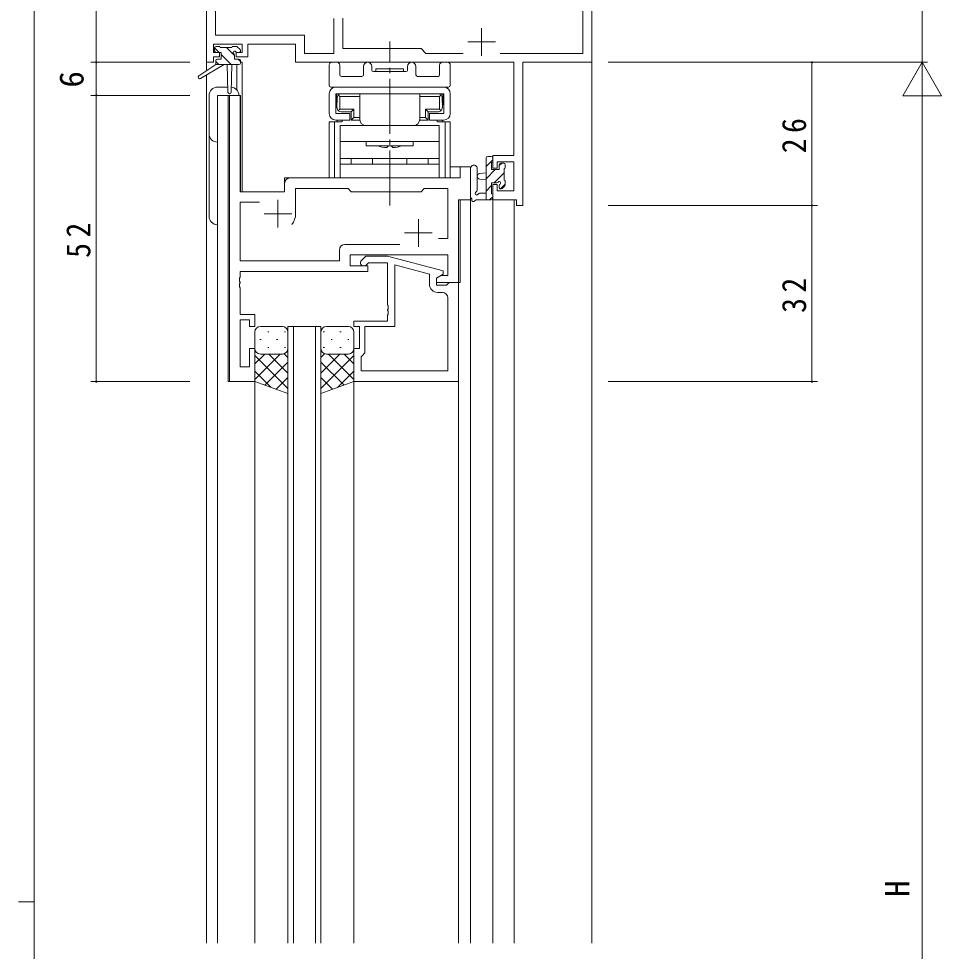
# Model space of a CAD drawing. Units: millimetres on the paper. Extents: x -397 to 397, y -282 to 282.
# Drawn here: x -396.7 to -229.1, y 7.8 to 177.2 of the extents above; entities that cross this region are included whole.
import ezdxf
from ezdxf.enums import TextEntityAlignment as Align

# ---------------------------------------------------------------- set-up
doc = ezdxf.new("R2010")
doc.units = ezdxf.units.MM
doc.linetypes.add('USER2', pattern=[13, 10, -1, 1, -1])
for name, color, linetype, lineweight in [('0-1_YKK_ZWAK', 7, 'Continuous', 18), ('0-3_YKK_11', 7, 'Continuous', 18), ('0-4_YKK_12', 2, 'Continuous', 18), ('0-5_YKK_13', 4, 'Continuous', 18), ('0-6_YKK_D', 6, 'Continuous', 18)]:
    doc.layers.add(name, color=color, linetype=linetype, lineweight=lineweight)
doc.styles.add('ＭＳ ゴシック', font='')
doc.styles.get('ＭＳ ゴシック').set_extended_font_data('MS Gothic')

msp = doc.modelspace()

# ---------------------------------------------------------------- linework, layer by layer
at = {"layer": '0-1_YKK_ZWAK'}
for p, q in [((-393.908, -245.7), (-393.908, 279.3)), ((-396.708, 16.8), (-393.908, 16.8))]:
    msp.add_line(p, q, dxfattribs=at)
at = {"layer": '0-3_YKK_11'}
for p, q in [((-362.605, 203.351), (-362.605, 169.3)), ((-360.975, 202.753), (-360.975, 174.23)), ((-294.235, 198.4), (-294.235, 170.93)), ((-292.605, 169.3), (-292.605, 199.3)), ((-339.435, 170.93), (-339.435, 177.23)), ((-337.805, 171.8), (-337.805, 177.3)), ((-312.605, 175.5), (-312.605, 170.5)), ((-360.975, 174.23), (-344.775, 174.23)), ((-344.775, 174.23), (-344.775, 170.93)), ((-315.105, 173), (-310.105, 173)), ((-361.305, 172.6), (-356.105, 172.6)), ((-361.305, 171.1), (-361.305, 172.6)), ((-356.105, 172.6), (-356.105, 171.1)), ((-355.105, 172.6), (-346.405, 172.6)), ((-355.105, 170.3), (-355.105, 172.6)), ((-346.405, 172.6), (-346.405, 169.3)), ((-323.605, 171.8), (-337.805, 171.8)), ((-322.735, 170.93), (-323.605, 171.8)), ((-360.205, 171.1), (-361.305, 171.1)), ((-361.305, 170.3), (-360.205, 170.3)), ((-361.305, 169.3), (-361.305, 170.3)), ((-360.205, 170.3), (-360.205, 171.1)), ((-357.205, 171.1), (-357.205, 170.3)), ((-356.105, 171.1), (-357.205, 171.1)), ((-357.205, 170.3), (-355.105, 170.3)), ((-344.775, 170.93), (-339.435, 170.93)), ((-315.956, 170.93), (-322.735, 170.93)), ((-294.235, 170.93), (-309.255, 170.93)), ((-362.605, 169.3), (-361.305, 169.3)), ((-346.405, 169.3), (-306.735, 169.3)), ((-306.735, 169.3), (-306.735, 152.4)), ((-305.105, 169.3), (-292.605, 169.3)), ((-305.105, 143.3), (-305.105, 169.3)), ((-356.475, 163.3), (-358.405, 163.3)), ((-358.405, 163.3), (-358.405, 111.3)), ((-356.475, 145.8), (-356.475, 163.3)), ((-310.605, 152.4), (-310.605, 150.1)), ((-306.735, 152.4), (-310.605, 152.4)), ((-309.805, 151.2), (-306.735, 151.2)), ((-309.805, 150.1), (-309.805, 151.2)), ((-306.735, 151.2), (-306.735, 145.93)), ((-316.535, 150.3), (-316.535, 148.3)), ((-314.605, 150.3), (-316.535, 150.3)), ((-314.605, 144.3), (-314.605, 150.3)), ((-310.605, 150.1), (-309.805, 150.1)), ((-316.535, 148.3), (-347.405, 148.3)), ((-348.405, 145.8), (-356.475, 145.8)), ((-348.405, 147.3), (-348.405, 145.8)), ((-346.405, 146.37), (-336.875, 146.37)), ((-346.405, 141.8), (-346.405, 146.37)), ((-336.875, 146.37), (-336.305, 145.8)), ((-336.305, 145.8), (-323.605, 145.8)), ((-323.605, 145.8), (-323.035, 146.37)), ((-323.035, 146.37), (-318.735, 146.37)), ((-318.735, 146.37), (-318.735, 137.3)), ((-310.605, 147.1), (-310.605, 144.3)), ((-309.805, 147.1), (-310.605, 147.1)), ((-309.805, 145.93), (-309.805, 147.1)), ((-306.735, 145.93), (-309.805, 145.93)), ((-349.605, 144.3), (-349.605, 139.3)), ((-316.805, 144.3), (-314.605, 144.3)), ((-316.805, 129.3), (-316.805, 144.3)), ((-310.605, 144.3), (-306.305, 144.3)), ((-306.305, 144.3), (-306.305, 143.3)), ((-356.475, 143.87), (-352.956, 143.87)), ((-356.475, 133.23), (-356.475, 143.87)), ((-306.305, 143.3), (-305.105, 143.3)), ((-352.105, 141.8), (-347.105, 141.8)), ((-324.105, 140.8), (-324.105, 135.8)), ((-326.605, 138.3), (-321.605, 138.3)), ((-318.735, 137.3), (-320.439, 137.3)), ((-327.456, 136.23), (-337.435, 136.23)), ((-327.456, 136.23), (-337.435, 136.23)), ((-338.435, 135.23), (-338.435, 133.23)), ((-336.505, 134.3), (-318.735, 134.3)), ((-336.505, 132.3), (-336.505, 134.3)), ((-334.429, 133.324), (-333.654, 134.1)), ((-333.654, 134.1), (-329.708, 134.1)), ((-329.708, 134.1), (-319.605, 131.393)), ((-318.735, 134.3), (-318.735, 130.6)), ((-338.435, 133.23), (-356.475, 133.23)), ((-333.305, 132.3), (-336.505, 132.3)), ((-333.157, 132.9), (-333.581, 132.476)), ((-333.305, 131.3), (-333.305, 132.3)), ((-329.705, 132.9), (-333.157, 132.9)), ((-329.705, 125.258), (-329.705, 132.9)), ((-328.405, 132.508), (-328.405, 121.3)), ((-322.105, 130.82), (-328.405, 132.508)), ((-356.475, 131.3), (-333.305, 131.3)), ((-356.475, 130.258), (-356.475, 131.3)), ((-322.105, 129), (-322.105, 130.82)), ((-319.605, 130.793), (-320.805, 130.1)), ((-319.939, 130.6), (-320.805, 130.1)), ((-318.735, 130.6), (-319.939, 130.6)), ((-319.605, 131.393), (-319.605, 130.793)), ((-356.595, 130.075), (-356.475, 130.258)), ((-356.595, 129.525), (-356.595, 130.075)), ((-356.475, 129.342), (-356.595, 129.525)), ((-356.595, 129.075), (-356.475, 129.258)), ((-356.595, 128.525), (-356.595, 129.075)), ((-356.475, 129.258), (-356.475, 129.342)), ((-320.805, 130.1), (-320.805, 129.3)), ((-320.805, 130.1), (-320.805, 128.8)), ((-320.805, 129.3), (-316.805, 129.3)), ((-320.805, 128.8), (-319.005, 128.8)), ((-319.005, 128.8), (-318.805, 129)), ((-318.805, 129), (-318.505, 129.3)), ((-318.505, 129.3), (-316.805, 129.3)), ((-316.805, 129.3), (-316.805, 111.3)), ((-356.475, 128.342), (-356.595, 128.525)), ((-356.475, 123.5), (-356.475, 128.342)), ((-319.735, 127.5), (-320.605, 127.5)), ((-318.735, 113.23), (-318.735, 126.5)), ((-329.585, 125.075), (-329.705, 125.258)), ((-329.705, 124.342), (-329.585, 124.525)), ((-329.705, 124.258), (-329.705, 124.342)), ((-329.585, 124.075), (-329.705, 124.258)), ((-329.585, 124.525), (-329.585, 125.075)), ((-329.585, 123.525), (-329.585, 124.075)), ((-353.805, 123.5), (-356.475, 123.5)), ((-356.475, 122.5), (-354.805, 122.5)), ((-356.475, 114), (-356.475, 122.5)), ((-354.805, 122.5), (-354.805, 121.3)), ((-353.805, 121.3), (-353.805, 123.5)), ((-335.805, 122.3), (-329.705, 122.3)), ((-335.805, 121.3), (-335.805, 122.3)), ((-329.705, 123.342), (-329.585, 123.525)), ((-329.705, 122.3), (-329.705, 123.342)), ((-354.805, 121.3), (-353.805, 121.3)), ((-334.805, 121.3), (-335.805, 121.3)), ((-334.805, 117.3), (-334.805, 121.3)), ((-333.805, 121.3), (-333.805, 116.5)), ((-328.405, 121.3), (-333.805, 121.3)), ((-354.805, 117.3), (-354.805, 114)), ((-353.805, 117.3), (-354.805, 117.3)), ((-353.805, 111.3), (-353.805, 117.3)), ((-335.805, 117.3), (-334.805, 117.3)), ((-335.805, 111.3), (-335.805, 117.3)), ((-334.305, 116), (-334.505, 115.8)), ((-334.505, 115.8), (-334.505, 113.23)), ((-333.805, 116.5), (-334.305, 116)), ((-354.805, 114), (-356.475, 114)), ((-334.505, 113.23), (-318.735, 113.23)), ((-334.505, 113.23), (-318.735, 113.23)), ((-358.405, 111.3), (-353.805, 111.3)), ((-316.805, 111.3), (-335.805, 111.3))]:
    msp.add_line(p, q, dxfattribs=at)
for centre, radius, start, end in [((-347.405, 147.3), 1, 90.00001, 179.99999), ((-349.605, 141.8), 3.2, 321.63348, 359.99999), ((-337.435, 135.23), 1, 90.00001, 179.99999), ((-334.005, 132.9), 0.6, 134.99999, 315.00001), ((-320.605, 129), 1.5, 180.00001, 269.99999), ((-319.735, 126.5), 1, 0.00001, 89.99999)]:
    msp.add_arc(centre, radius, start, end, dxfattribs=at)
at = {"layer": '0-4_YKK_12'}
for p, q in [((-362.605, 205.3), (-362.605, 167.763)), ((-292.605, 199.3), (-292.605, 9.3)), ((-357.105, 168.9), (-357.105, 164.32)), ((-356.105, 169.3), (-356.405, 169.3)), ((-356.105, 169.3), (-356.105, 145.8)), ((-362.605, 166.973), (-362.605, 9.3)), ((-356.405, 163.3), (-360.605, 163.3)), ((-360.605, 163.3), (-360.605, 9.3)), ((-358.675, 111.3), (-358.675, 163.3)), ((-356.405, 163.3), (-356.405, 145.8)), ((-314.605, 150.3), (-318.305, 150.3)), ((-314.605, 9.3), (-314.605, 150.3)), ((-348.405, 148.3), (-319.105, 148.3)), ((-348.405, 145.8), (-348.405, 148.3)), ((-356.405, 145.8), (-348.405, 145.8)), ((-316.535, 129.3), (-316.535, 144.298)), ((-310.605, 144.3), (-306.705, 144.3)), ((-310.605, 144.3), (-310.605, 9.3)), ((-306.705, 144.3), (-306.705, 9.3)), ((-317.105, 129.3), (-316.535, 129.3)), ((-347.805, 121.301), (-341.805, 121.301)), ((-347.805, 9.3), (-347.805, 121.301)), ((-346.805, 121.301), (-346.805, 9.3)), ((-342.805, 9.3), (-342.805, 121.301)), ((-341.805, 121.301), (-341.805, 9.3)), ((-353.805, 111.3), (-358.675, 111.3)), ((-353.805, 9.3), (-353.805, 111.3)), ((-335.805, 9.3), (-335.805, 111.8)), ((-316.805, 9.3), (-316.805, 111.3))]:
    msp.add_line(p, q, dxfattribs=at)
at = {"layer": '0-5_YKK_13', "linetype": 'USER2'}
msp.add_line((-329.305, 143.3), (-329.305, 173.1), dxfattribs=at)
at = {"layer": '0-5_YKK_13'}
for p, q in [((-361.105, 171.4), (-361.105, 171.9)), ((-360.285, 171.1), (-361.104, 171.92)), ((-360.805, 172.2), (-360.305, 172.2)), ((-360.105, 172), (-358.005, 172)), ((-357.505, 170.566), (-358.939, 172)), ((-357.805, 172.2), (-357.205, 172.2)), ((-356.993, 172.112), (-356.493, 171.612)), ((-360.905, 169.6), (-360.905, 168.9)), ((-360.33, 168.9), (-360.905, 169.476)), ((-359.905, 171.1), (-360.805, 171.1)), ((-360.605, 169.9), (-359.905, 169.9)), ((-359.905, 169.9), (-359.905, 171.1)), ((-358.085, 168.9), (-359.905, 170.721)), ((-357.505, 170.639), (-357.505, 169.9)), ((-357.505, 169.9), (-356.705, 169.9)), ((-356.705, 171.1), (-357.044, 171.1)), ((-356.405, 169.466), (-356.839, 169.9)), ((-356.405, 169.6), (-356.405, 169.2)), ((-360.905, 168.9), (-363.972, 166.849)), ((-359.405, 168.9), (-363.65, 166.343)), ((-356.705, 168.9), (-360.905, 168.9)), ((-358.805, 168.9), (-358.703, 163.892)), ((-358.003, 168.9), (-358.103, 163.892)), ((-340.305, 165.1), (-340.305, 168.8)), ((-339.805, 169.3), (-338.875, 169.3)), ((-338.375, 168.8), (-338.375, 167.03)), ((-334.055, 167.03), (-334.055, 168.55)), ((-332.555, 168.55), (-332.555, 167.9)), ((-331.805, 168.1), (-326.805, 168.1)), ((-331.805, 167.6), (-331.805, 168.1)), ((-326.805, 167.6), (-326.805, 168.1)), ((-326.055, 167.9), (-326.055, 168.55)), ((-324.555, 168.55), (-324.555, 167.03)), ((-320.235, 167.03), (-320.235, 168.8)), ((-319.735, 169.3), (-318.805, 169.3)), ((-318.305, 168.8), (-318.305, 165.1)), ((-338.075, 166.73), (-334.355, 166.73)), ((-332.255, 167.6), (-326.355, 167.6)), ((-331.805, 167.6), (-326.805, 167.6)), ((-324.255, 166.73), (-320.535, 166.73)), ((-358.721, 164.8), (-360.605, 164.8)), ((-318.605, 164.8), (-340.005, 164.8)), ((-339.105, 164.8), (-319.505, 164.8)), ((-362.105, 163.3), (-362.105, 141.3)), ((-360.605, 139.8), (-360.605, 163.3)), ((-360.605, 163.3), (-356.705, 163.3)), ((-340.305, 160), (-340.305, 163.6)), ((-339.105, 160), (-339.105, 163.6)), ((-339.105, 163.6), (-319.505, 163.6)), ((-338.955, 163.6), (-337.005, 163.6)), ((-338.955, 163.6), (-338.955, 161.6)), ((-338.855, 162.9), (-338.855, 162)), ((-338.355, 163.1), (-338.65, 163.395)), ((-338.355, 163.1), (-334.755, 163.1)), ((-338.355, 163.1), (-338.355, 160.8)), ((-334.755, 163.6), (-338.155, 163.6)), ((-334.755, 159), (-334.755, 163.6)), ((-320.455, 163.6), (-323.855, 163.6)), ((-323.855, 159), (-323.855, 163.6)), ((-323.855, 163.1), (-320.255, 163.1)), ((-320.255, 163.1), (-319.96, 163.395)), ((-320.255, 163.1), (-320.255, 160.8)), ((-319.755, 162.9), (-319.755, 162)), ((-319.655, 161.6), (-319.655, 163.6)), ((-319.505, 160), (-319.505, 163.6)), ((-318.305, 163.6), (-318.305, 160)), ((-338.905, 162), (-338.855, 162)), ((-338.905, 161), (-338.905, 162)), ((-338.905, 161), (-338.855, 161)), ((-319.705, 161), (-319.755, 161)), ((-336.555, 160), (-339.105, 160)), ((-338.355, 160.8), (-338.65, 160.505)), ((-338.355, 160.8), (-335.805, 160.8)), ((-336.305, 160.3), (-338.155, 160.3)), ((-336.555, 158.8), (-336.555, 160)), ((-336.305, 160.3), (-335.805, 160.8)), ((-336.305, 160.3), (-336.305, 158.8)), ((-335.805, 159.3), (-335.805, 160.8)), ((-323.855, 159.3), (-322.805, 159.3)), ((-320.255, 160.8), (-322.805, 160.8)), ((-322.805, 159.3), (-322.805, 160.8)), ((-322.305, 160.3), (-322.805, 160.8)), ((-322.805, 159.3), (-322.305, 158.8)), ((-322.305, 160.3), (-322.305, 158.8)), ((-320.455, 160.3), (-322.305, 160.3)), ((-319.505, 160), (-322.055, 160)), ((-322.055, 158.8), (-322.055, 160)), ((-320.255, 160.8), (-319.96, 160.505)), ((-340.305, 148.3), (-340.305, 158.5)), ((-337.975, 158.5), (-340.305, 158.5)), ((-339.355, 148.3), (-339.355, 158.5)), ((-339.105, 158.8), (-336.555, 158.8)), ((-338.875, 158.5), (-338.875, 158.8)), ((-338.305, 157.8), (-338.305, 151.8)), ((-320.305, 157.8), (-338.305, 157.8)), ((-337.925, 158.8), (-337.925, 158.5)), ((-336.305, 158.8), (-334.755, 158.8)), ((-325.055, 157.8), (-333.555, 157.8)), ((-323.855, 158.8), (-322.305, 158.8)), ((-322.055, 158.8), (-319.505, 158.8)), ((-320.685, 158.5), (-320.685, 158.8)), ((-320.635, 158.5), (-318.305, 158.5)), ((-320.305, 151.8), (-320.305, 157.8)), ((-319.735, 158.5), (-319.735, 158.8)), ((-319.255, 148.3), (-319.255, 158.5)), ((-318.305, 148.3), (-318.305, 158.5)), ((-338.305, 154.9), (-320.305, 154.9)), ((-333.555, 154.9), (-333.555, 154.1)), ((-325.055, 154.1), (-325.055, 154.9)), ((-333.555, 154.1), (-325.055, 154.1)), ((-328.755, 153.8), (-329.055, 154.1)), ((-338.305, 148.3), (-338.305, 152.3)), ((-338.305, 151.8), (-320.305, 151.8)), ((-338.305, 150.8), (-320.305, 150.8)), ((-336.305, 150.8), (-336.305, 151.8)), ((-322.305, 150.8), (-336.305, 150.8)), ((-332.405, 151.8), (-332.405, 150.8)), ((-326.205, 151.8), (-326.205, 150.8)), ((-322.305, 151.8), (-322.305, 150.8)), ((-320.305, 152.3), (-320.305, 148.3)), ((-311.805, 144.3), (-311.805, 151.9)), ((-310.605, 151.591), (-311.805, 150.391)), ((-311.505, 152.2), (-310.905, 152.2)), ((-310.805, 151.1), (-310.805, 149.8)), ((-310.605, 151.9), (-310.605, 151.3)), ((-308.951, 151), (-309.405, 150.546)), ((-309.105, 151), (-308.605, 151)), ((-314.605, 150.028), (-314.605, 144.866)), ((-313.405, 150.028), (-313.402, 146.067)), ((-311.805, 149.2), (-312.95, 149.098)), ((-310.151, 149.8), (-311.805, 148.146)), ((-310.805, 149.8), (-309.405, 149.8)), ((-308.505, 149.201), (-310.306, 147.4)), ((-309.405, 149.8), (-309.405, 150.7)), ((-308.505, 150), (-308.505, 147.9)), ((-308.305, 150.7), (-308.305, 150.2)), ((-318.305, 148.3), (-340.305, 148.3)), ((-311.805, 148), (-312.95, 148.102)), ((-308.305, 147.7), (-308.305, 147.1)), ((-310.805, 146.901), (-311.805, 145.901)), ((-310.805, 147.4), (-310.805, 145.4)), ((-309.866, 147.4), (-310.805, 147.4)), ((-309.405, 146.6), (-309.405, 146.939)), ((-308.305, 147.156), (-309.157, 146.304)), ((-308.393, 146.888), (-308.893, 146.388)), ((-310.905, 144.3), (-313.586, 144.3)), ((-312.986, 145.5), (-311.805, 145.5)), ((-310.605, 144.856), (-311.161, 144.3)), ((-310.605, 145.2), (-310.605, 144.6)), ((-353.805, 120.3), (-353.805, 117.3)), ((-348.805, 121.3), (-352.805, 121.3)), ((-351.47, 120.352), (-351.27, 120.352)), ((-348.44, 120.352), (-348.24, 120.352)), ((-347.805, 117.3), (-347.805, 120.3)), ((-341.805, 117.3), (-341.805, 120.3)), ((-341.17, 120.352), (-341.37, 120.352)), ((-340.805, 121.3), (-336.805, 121.3)), ((-338.14, 120.352), (-338.34, 120.352)), ((-335.805, 120.3), (-335.805, 117.3)), ((-352.885, 118.937), (-352.685, 118.937)), ((-349.855, 118.937), (-349.655, 118.937)), ((-339.755, 118.937), (-339.955, 118.937)), ((-336.725, 118.937), (-336.925, 118.937)), ((-353.805, 111.3), (-353.805, 117.3)), ((-351.47, 117.522), (-351.27, 117.522)), ((-348.44, 117.522), (-348.24, 117.522)), ((-347.805, 109.157), (-347.805, 117.3)), ((-341.805, 117.3), (-341.805, 109.157)), ((-341.17, 117.522), (-341.37, 117.522)), ((-338.14, 117.522), (-338.34, 117.522)), ((-335.805, 111.3), (-335.805, 117.3)), ((-352.013, 116.3), (-353.805, 114.508)), ((-349.185, 116.3), (-353.805, 111.68)), ((-353.805, 116.032), (-347.805, 110.032)), ((-352.805, 116.3), (-349.205, 116.3)), ((-352.405, 116.3), (-348.805, 116.3)), ((-351.245, 116.3), (-347.805, 112.86)), ((-348.473, 116.357), (-347.805, 115.689)), ((-341.137, 116.357), (-341.805, 115.689)), ((-338.365, 116.3), (-341.805, 112.86)), ((-335.805, 116.032), (-341.805, 110.032)), ((-337.205, 116.3), (-340.805, 116.3)), ((-340.426, 116.3), (-335.805, 111.68)), ((-336.805, 116.3), (-340.405, 116.3)), ((-337.597, 116.3), (-335.805, 114.508)), ((-347.805, 114.851), (-352.001, 110.656)), ((-341.805, 114.851), (-337.609, 110.656)), ((-353.805, 113.203), (-350.844, 110.243)), ((-347.805, 112.023), (-349.917, 109.911)), ((-341.805, 112.023), (-339.694, 109.911)), ((-335.805, 113.203), (-338.766, 110.243)), ((-347.805, 109.157), (-353.805, 111.3)), ((-341.805, 109.157), (-335.805, 111.3))]:
    msp.add_line(p, q, dxfattribs=at)
for points in [[(-337.005, 163.6), (-321.605, 163.6), (-319.655, 163.6)], [(-319.705, 161), (-319.705, 162), (-319.755, 162)], [(-336.305, 158.8), (-335.805, 159.3), (-334.755, 159.3)], [(-329.855, 153.8), (-329.555, 154.1), (-329.055, 154.1)]]:
    msp.add_lwpolyline(points, dxfattribs=at)
for centre, radius, start, end in [((-360.805, 171.9), 0.3, 90, 180), ((-360.805, 171.4), 0.3, 180, 270), ((-360.305, 172), 0.2, 0, 90), ((-357.805, 172), 0.2, 90, 180), ((-357.505, 171.1), 0.25, 33.05573, 236.94427), ((-357.044, 171.4), 0.3, 213.05573, 270), ((-357.205, 171.9), 0.3, 45, 90), ((-356.705, 171.4), 0.3, 270, 45), ((-360.605, 169.6), 0.3, 90, 180), ((-357.805, 170.639), 0.3, 0, 56.94427), ((-356.705, 169.6), 0.3, 0, 90), ((-356.705, 169.2), 0.3, 270, 0), ((-339.805, 168.8), 0.5, 90, 180), ((-338.875, 168.8), 0.5, 360, 90), ((-333.305, 168.55), 0.75, 0, 180), ((-332.255, 167.9), 0.3, 180, 270), ((-326.355, 167.9), 0.3, 270, 0), ((-325.305, 168.55), 0.75, 0, 180), ((-319.735, 168.8), 0.5, 90, 180), ((-318.805, 168.8), 0.5, 360, 90), ((-363.805, 166.6), 0.3, 123.76905, 301.06147), ((-338.075, 167.03), 0.3, 180, 270), ((-334.355, 167.03), 0.3, 270, 360), ((-324.255, 167.03), 0.3, 180, 270), ((-320.535, 167.03), 0.3, 270, 360), ((-360.605, 163.3), 1.5, 90, 180), ((-358.205, 163.3), 1.5, 0, 85.40479), ((-340.005, 165.1), 0.3, 180, 270), ((-339.105, 163.6), 1.2, 90, 180), ((-319.505, 163.6), 1.2, 0, 90), ((-318.605, 165.1), 0.3, 270, 0), ((-358.403, 163.898), 0.3, 181.16963, 358.85539), ((-338.155, 162.9), 0.7, 90, 180), ((-320.455, 162.9), 0.7, 0, 90), ((-338.155, 161), 0.7, 180, 270), ((-320.455, 161), 0.7, 270, 0), ((-339.105, 160), 1.2, 180, 270), ((-319.505, 160), 1.2, 270, 0), ((-333.555, 159), 1.2, 180, 270), ((-325.055, 159), 1.2, 270, 0), ((-360.605, 156.3), 1.5, 180, 270), ((-329.305, 161.603), 7.823, 253.55533, 265.96393), ((-329.305, 161.603), 7.823, 274.03607, 286.44467), ((-311.505, 151.9), 0.3, 90, 180), ((-310.905, 151.9), 0.3, 0, 90), ((-310.805, 151.3), 0.2, 270, 0), ((-309.105, 150.7), 0.3, 90, 180), ((-308.605, 150.7), 0.3, 0, 90), ((-314.005, 150.028), 0.6, 0.04023, 180.04023), ((-308.505, 150.2), 0.2, 270, 0), ((-312.905, 148.6), 0.5, 95.09207, 264.90793), ((-309.866, 147.7), 0.3, 270, 326.94427), ((-309.405, 147.4), 0.25, 303.05573, 146.94427), ((-308.505, 147.7), 0.2, 0, 90), ((-313.505, 145.5), 0.3, 109.18976, 330), ((-313.702, 146.067), 0.3, 289.18976, 0.04023), ((-309.105, 146.939), 0.3, 123.05573, 180), ((-309.105, 146.6), 0.3, 180, 315), ((-308.605, 147.1), 0.3, 315, 0), ((-314.305, 144.866), 0.3, 180, 229.47122), ((-314.695, 144.41), 0.3, 349.47122, 49.47122), ((-314.105, 144.3), 0.3, 169.47122, 330), ((-313.586, 144), 0.3, 90, 150), ((-312.986, 145.2), 0.3, 90, 150), ((-310.905, 144.6), 0.3, 270, 0), ((-310.805, 145.2), 0.2, 360, 90), ((-360.605, 141.3), 1.5, 180, 270), ((-352.805, 120.3), 1, 90, 180), ((-348.805, 120.3), 1, 0, 90), ((-340.805, 120.3), 1, 90, 180), ((-336.805, 120.3), 1, 0, 90), ((-352.805, 117.3), 1, 180, 270), ((-352.805, 117.3), 1, 180, 270), ((-348.805, 117.3), 1, 270, 0), ((-348.805, 117.3), 1, 270, 0), ((-340.805, 117.3), 1, 180, 270), ((-340.805, 117.3), 1, 180, 270), ((-336.805, 117.3), 1, 270, 0), ((-336.805, 117.3), 1, 270, 0)]:
    msp.add_arc(centre, radius, start, end, dxfattribs=at)
at = {"layer": '0-6_YKK_D'}
for p, q in [((-382.605, 169.3), (-382.605, 204.3)), ((-232.605, 199.3), (-232.605, 169.3)), ((-365.605, 169.3), (-383.605, 169.3)), ((-365.605, 169.3), (-383.605, 169.3)), ((-382.605, 169.3), (-382.605, 163.3)), ((-289.605, 169.3), (-231.605, 169.3)), ((-289.605, 169.3), (-251.605, 169.3)), ((-289.605, 169.3), (-231.605, 169.3)), ((-252.605, 169.3), (-252.605, 143.3)), ((-232.605, 169.3), (-236.105, 163.238)), ((-232.605, 169.3), (-232.605, 157.176)), ((-232.605, 169.3), (-229.105, 163.238)), ((-365.605, 163.3), (-383.605, 163.3)), ((-365.605, 163.3), (-383.605, 163.3)), ((-382.605, 163.3), (-382.605, 111.3)), ((-236.105, 163.238), (-229.105, 163.238)), ((-232.605, 162.3), (-232.605, -123.7)), ((-289.605, 143.3), (-251.605, 143.3)), ((-289.605, 143.3), (-251.605, 143.3)), ((-252.605, 143.3), (-252.605, 111.3)), ((-365.605, 111.3), (-383.605, 111.3)), ((-289.605, 111.3), (-251.605, 111.3))]:
    msp.add_line(p, q, dxfattribs=at)
for centre, start, end in [((-382.605, 169.3), 90, 270), ((-382.605, 169.3), 90, 270), ((-382.605, 169.3), 270, 90), ((-382.605, 169.3), 270, 90), ((-252.605, 169.3), 90, 270), ((-252.605, 169.3), 270, 90), ((-382.605, 163.3), 90, 270), ((-382.605, 163.3), 90, 270), ((-382.605, 163.3), 270, 90), ((-382.605, 163.3), 270, 90), ((-252.605, 143.3), 90, 270), ((-252.605, 143.3), 90, 270), ((-252.605, 143.3), 270, 90), ((-252.605, 143.3), 270, 90), ((-382.605, 111.3), 90, 270), ((-382.605, 111.3), 270, 90), ((-252.605, 111.3), 90, 270), ((-252.605, 111.3), 270, 90)]:
    msp.add_arc(centre, 0.106, start, end, dxfattribs=at)

# ---------------------------------------------------------------- texts
at = {"layer": '0-6_YKK_D', "color": 7, "style": 'ＭＳ ゴシック'}
for s, p in [('6', (-383.605, 164.7)), ('H', (-233.605, 17.7))]:
    msp.add_text(s, height=4.399, rotation=90, dxfattribs=at).set_placement(p, align=Align.BOTTOM_LEFT)
at = {"layer": '0-6_YKK_D', "color": 7, "char_height": 4.399, "attachment_point": 7, "rotation": 90, "style": 'ＭＳ ゴシック'}
for s, insert in [('\\T1.37;\\W0.9;26', (-253.605, 152.78)), ('\\T1.37;\\W0.9;52', (-383.605, 133.78)), ('\\T1.37;\\W0.9;32', (-253.605, 123.78))]:
    msp.add_mtext(s, dxfattribs=dict(at, insert=insert))

doc.saveas('drawing.dxf')
